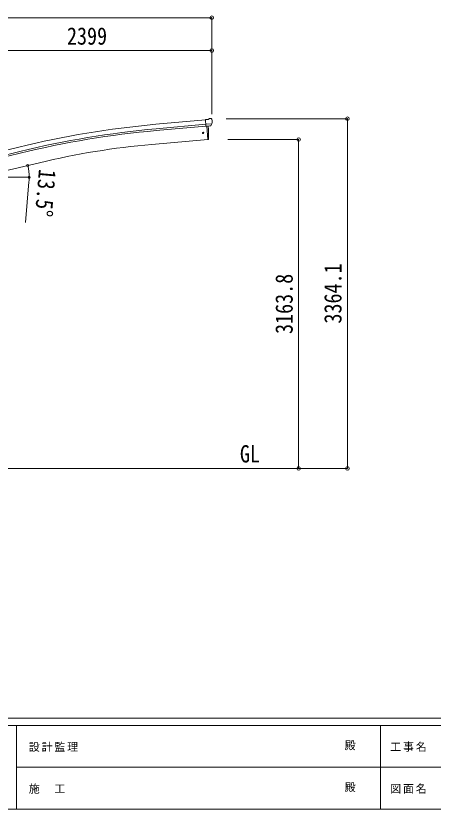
# Model space of a CAD drawing. Units: millimetres at full size. Extents: x -9783 to 33612, y -6828 to 11398.
# Drawn here: x -3975 to 35, y -6828 to 803 of the extents above; entities that cross this region are included whole.
import ezdxf
from ezdxf.enums import TextEntityAlignment as Align

# ---------------------------------------------------------------- set-up
doc = ezdxf.new("R2010")
doc.units = ezdxf.units.MM
doc.header["$LTSCALE"] = 35
doc.header["$PDMODE"] = 32
doc.header["$PDSIZE"] = 35
for name, color, linetype, lineweight in [('0-0_0', 7, 'Continuous', 9), ('0-1_本体', 4, 'Continuous', 9), ('0-2_部品', 7, 'Continuous', 9), ('0-A_寸法', 6, 'Continuous', 9), ('F-0_240', 7, 'Continuous', 9)]:
    doc.layers.add(name, color=color, linetype=linetype, lineweight=lineweight)
doc.styles.add('ＭＳ ゴシック', font='')
doc.styles.get('ＭＳ ゴシック').set_extended_font_data('MS Gothic')

msp = doc.modelspace()

# ---------------------------------------------------------------- linework, layer by layer
at = {"layer": '0-0_0', "color": 6}
for p, q in [((-788.18, -3550.32), (-788.18, -186.22)), ((-1257.19, -386.52), (-1257.19, -3550.32))]:
    msp.add_line(p, q, dxfattribs=at)
at = {"layer": '0-0_0'}
msp.add_line((-7502.54, -3550.32), (-1495.87, -3550.32), dxfattribs=at)
at = {"layer": '0-1_本体'}
for p, q in [((-2630.72, -240.33), (-2153.41, -197.01)), ((-2626.81, -283.36), (-2149.7, -240.06)), ((-2625.3, -300.08), (-2148.18, -256.78)), ((-2140.96, -258.93), (-2129.8, -386.54)), ((-2667.74, -433.6), (-2129.8, -386.54)), ((-4430.27, -576.73), (-3947.42, -459.16)), ((-3937.19, -501.14), (-4420.2, -618.65)), ((-4416.26, -635.07), (-3933.22, -517.45)), ((-4334.79, -750.32), (-3749.11, -609.72))]:
    msp.add_line(p, q, dxfattribs=at)
for centre, radius, start, end in [((-1816.7, -9208.9), 9005.44, 95.18612, 103.68612), ((-1816.7, -9208.9), 8962.23, 95.18612, 103.68612), ((-1816.7, -9208.9), 8945.44, 95.18612, 103.68612), ((-2022.76, -7801.91), 7396.48, 95.00259, 103.49741)]:
    msp.add_arc(centre, radius, start, end, dxfattribs=at)
at = {"layer": '0-2_部品'}
for p, q in [((-2127.03, -192.56), (-2153.59, -194.88)), ((-2147.94, -259.54), (-2153.59, -194.88)), ((-2127.03, -192.56), (-2115.31, -185.79)), ((-2100.4, -184.21), (-2114.07, -185.4)), ((-2091.27, -189.96), (-2096.75, -185.36)), ((-2090.21, -192), (-2090.09, -193.34)), ((-2090.73, -234.85), (-2149.65, -240)), ((-2137.97, -258.67), (-2147.94, -259.54)), ((-2140.96, -258.93), (-2129.8, -386.54)), ((-2104.37, -255.73), (-2112.07, -256.41)), ((-2101.98, -254.33), (-2091.05, -235.4)), ((-2129.8, -386.54), (-2127.74, -386.29))]:
    msp.add_line(p, q, dxfattribs=at)
for points in [[(-2137.97, -258.67), (-2137.7, -258.74), (-2112.33, -256.52), (-2112.07, -256.41)], [(-2090.66, -234.22), (-2090.94, -235.2), (-2091.05, -235.4)]]:
    msp.add_lwpolyline(points, dxfattribs=at)
msp.add_circle((-2175.49, -323.28), 6.5, dxfattribs=at)
for centre, radius, start, end in [((-2113.81, -188.39), 3, 95, 120), ((-2099.97, -189.19), 5, 50.00648, 94.99352), ((-2291.72, -210.98), 202.4, 353.4085, 5), ((-3023.56, -330.72), 900, 356.63919, 4.64986), ((-2128.11, -383.31), 3, 277, 356.63919)]:
    msp.add_arc(centre, radius, start, end, dxfattribs=at)
for centre, major_axis, ratio, start_param, end_param in [((-2085.88, -187.96), (-15.35, 3.44), 0.101033, 5.9751426, 5.9753737), ((-2093.2, -192.26), (2.71, -1.31), 0.997474, 0.5366567, 1.3225652), ((-2104.64, -252.74), (1.62, -2.54), 0.997631, 5.8041905, 5.8929484), ((-2104.71, -252.63), (-3.5, 2.17), 0.650902, 2.1145521, 2.1873627), ((-2104.58, -252.83), (1.62, -2.54), 0.997631, 5.965759, 6.7621801)]:
    msp.add_ellipse(centre, major_axis=major_axis, ratio=ratio, start_param=start_param, end_param=end_param, dxfattribs=at)
at = {"layer": '0-A_寸法'}
for p, q in [((-6906.2, 785.3), (-2092.2, 785.3)), ((-2092.2, 785.3), (-2092.2, -143.55)), ((-4491.2, 468.68), (-2092.2, 468.68)), ((-2092.2, 468.68), (-2092.2, 247.67)), ((-788.18, -186.22), (-1955.2, -186.22)), ((-1257.19, -386.52), (-1938.5, -386.52)), ((-4233.57, -750.32), (-3846.71, -750.32)), ((-3849.57, -792.78), (-3883.93, -1185.28)), ((-1257.19, -3550.32), (-1586.02, -3550.32)), ((-788.18, -3550.32), (-1257.19, -3550.32))]:
    msp.add_line(p, q, dxfattribs=at)
for centre in [(-3861.17, -636.67), (-3847.71, -750.32)]:
    msp.add_circle(centre, 10.62, dxfattribs=at)
for start, end in [(0, 13.5), (354.99678, 0)]:
    msp.add_arc((-4334.57, -750.32), 486.86, start, end, dxfattribs=at)
for p in [(-2092.2, 785.3), (-2092.2, 468.68), (-788.18, -186.22), (-1257.19, -386.52), (-1257.19, -3550.32), (-788.18, -3550.32)]:
    msp.add_point(p, dxfattribs=at)
at = {"layer": 'F-0_240', "color": 5}
for p, q in [((-9783.03, -5953.1), (9396.97, -5953.1)), ((-9783.03, -6023.1), (6285.75, -6023.1)), ((-3969.25, -6023.1), (-3969.25, -6828.1)), ((-469.25, -6023.1), (-469.25, -6828.1)), ((-3969.25, -6425.6), (3205.75, -6425.6)), ((-9783.03, -6828.1), (9396.97, -6828.1))]:
    msp.add_line(p, q, dxfattribs=at)

# ---------------------------------------------------------------- texts
at = {"layer": '0-0_0', "style": 'ＭＳ ゴシック', "width": 0.85}
msp.add_text('GL', height=166.8, dxfattribs=at).set_placement((-1821.81, -3543.39), align=Align.BOTTOM_LEFT)
at = {"layer": '0-A_寸法', "color": 7, "style": 'ＭＳ ゴシック', "width": 0.85}
msp.add_text('2399', height=166.8, dxfattribs=at).set_placement((-3484.2, 475.68), align=Align.BOTTOM_LEFT)
for s, rotation, p in [('13.5°', 264.997, (-3802.42, -662.65)), ('3364.1', 90, (-795.18, -2157.02)), ('3163.8', 90, (-1264.19, -2257.17))]:
    msp.add_text(s, height=166.8, rotation=rotation, dxfattribs=at).set_placement(p, align=Align.BOTTOM_LEFT)
at = {"layer": 'F-0_240', "style": 'ＭＳ ゴシック'}
for p in [(-814.24, -6276.85), (-814.24, -6679.35)]:
    msp.add_text('殿', height=76.98, dxfattribs=at).set_placement(p, align=Align.BOTTOM_LEFT)
at = {"layer": 'F-0_240', "char_height": 76.98, "attachment_point": 7, "style": 'ＭＳ ゴシック'}
for s, insert in [('\\T1.17;設計監理', (-3851.04, -6276.85)), ('\\T1.17;工事名', (-376.96, -6276.85)), ('\\T1.17;施\u3000工', (-3851.04, -6679.35)), ('\\T1.17;図面名', (-376.96, -6679.35))]:
    msp.add_mtext(s, dxfattribs=dict(at, insert=insert))

doc.saveas('drawing.dxf')
